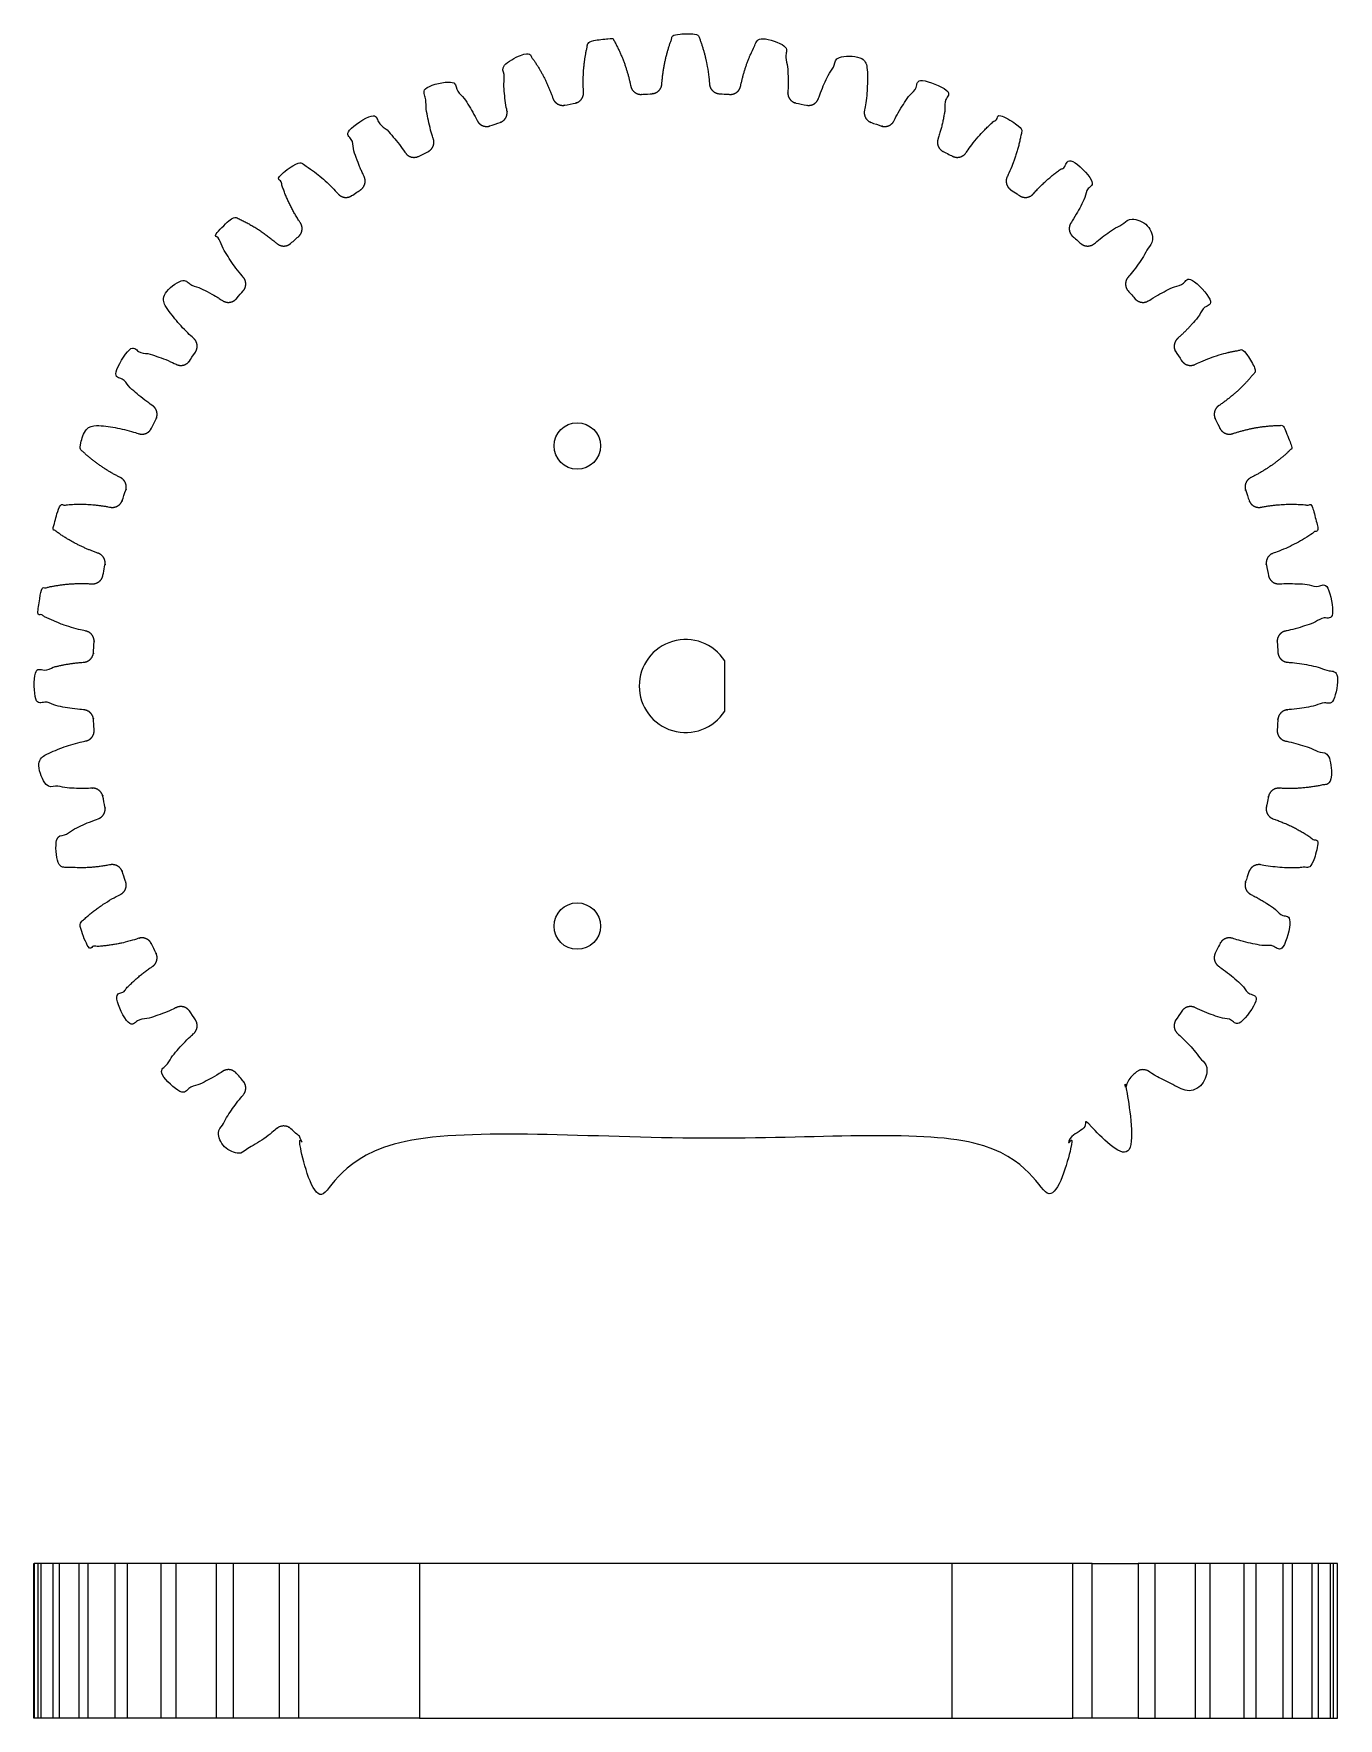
# Model space of a CAD drawing. Header units: millimetres. Extents: x 173 to 339, y -32 to 215.
# Drawn here: x 208.1 to 292.3, y 105.8 to 214.6 of the extents above; entities that cross this region are included whole.
import ezdxf

# ---------------------------------------------------------------- set-up
doc = ezdxf.new("R2010")
doc.units = ezdxf.units.MM

# ---------------------------------------------------------------- blocks, each defined once
blk = doc.blocks.new('A$C23F770DA')
at = {"color": 0, "linetype": 'Continuous', "lineweight": 0, "extrusion": (1.224646799147353e-16, 1, 2.220446049250313e-16)}
for p, q in [((-109.4128516223722, 0.9382408255109019), (-109.4128516223722, 10.9382408255109)), ((-109.2078970061816, 0.9382408255109018), (-109.2078970061816, 10.9382408255109)), ((-108.4396592618297, 0.9382408255109018), (-108.4396592618297, 10.9382408255109)), ((-108.0332327100178, 0.9382408255109017), (-108.0332327100178, 10.9382408255109)), ((-106.7674096181643, 0.9382408255109016), (-106.7674096181643, 10.9382408255109)), ((-106.1664652017153, 0.9382408255109015), (-106.1664652017153, 10.9382408255109)), ((-104.4247153464135, 0.9382408255109013), (-104.4247153464135, 10.9382408255109)), ((-103.6395353909065, 0.9382408255109012), (-103.6395353909065, 10.9382408255109)), ((-101.4516605950849, 0.9382408255109009), (-101.4516605950849, 10.9382408255109)), ((-100.4956797472507, 0.9382408255109008), (-100.4956797472507, 10.9382408255109)), ((-97.89911515526029, 0.9382408255109005), (-97.89911515526029, 10.9382408255109)), ((-96.788690512454, 0.9382408255109004), (-96.788690512454, 10.9382408255109)), ((-50.38507639781577, 0.9382408255108947), (-50.38507639781577, 10.93824082551089)), ((-25.49700729534229, 0.9382408255108916), (-25.49700729534229, 10.93824082551089)), ((-109.4128516223722, 0.9382408255109019), (-109.6703592584201, 0.9382408255109019)), ((-109.2078970061816, 0.9382408255109018), (-109.4128516223722, 0.9382408255109019)), ((-108.4396592618297, 0.9382408255109018), (-109.2078970061816, 0.9382408255109018)), ((-108.0332327100178, 0.9382408255109017), (-108.4396592618297, 0.9382408255109018)), ((-106.7674096181643, 0.9382408255109016), (-108.0332327100178, 0.9382408255109017)), ((-106.1664652017153, 0.9382408255109015), (-106.7674096181643, 0.9382408255109016)), ((-104.4247153464135, 0.9382408255109013), (-106.1664652017153, 0.9382408255109015)), ((-103.6395353909065, 0.9382408255109012), (-104.4247153464135, 0.9382408255109013)), ((-101.4516605950849, 0.9382408255109009), (-103.6395353909065, 0.9382408255109012)), ((-100.4956797472507, 0.9382408255109008), (-101.4516605950849, 0.9382408255109009))]:
    blk.add_line(p, q, dxfattribs=at)
for points, elevation in [([(84.78507639781466, 0), (90.20471203018658, 0), (92.58199530009486, 0)], 10.93824082551089), ([(41.3404905731682, 0), (41.17878046341403, 0), (38.37958426340911, 0)], 10.93824082551089), ([(93.8278640643666, 0), (93.9894408225737, 0), (96.78869051245402, 0), (97.89911515526029, 0), (100.4956797472507, 0)], 0.9382408255108885), ([(84.78507639781466, 0), (50.38507639781577, 0), (45.13462566707118, 0), (42.58638874029791, 0)], 0.9382408255108885)]:
    blk.add_lwpolyline(points, dxfattribs=dict(at, elevation=elevation))
at = {"color": 0, "linetype": 'Continuous', "lineweight": 0}
for points in [[(-38.37958426340913, 0.9382408255108932, 2.083313134251005e-16), (-37.26912546771636, 0.938240825510893, 2.083313134251005e-16), (-37.26912546771636, 10.93824082551089, 2.428777362675414e-15), (-38.37958426340913, 10.93824082551089, 2.428777362675414e-15), (-38.37958426340911, 0.9382408255108932, 2.083313134251005e-16), (-41.17878046341401, 0.9382408255108935, 2.083313134251005e-16), (-41.3404905731682, 0.9382408255108936, 2.083313134251005e-16), (-42.58638874029792, 0.9382408255108937, 2.083313134251005e-16), (-42.58638874029792, 10.93824082551089, 2.428777362675414e-15), (-45.13462566707118, 10.93824082551089, 2.428777362675414e-15), (-50.38507639781577, 10.93824082551089, 2.428777362675414e-15), (-84.78507639781466, 10.9382408255109, 2.428777362675414e-15), (-84.78507639781466, 0.9382408255108989, 2.083313134251005e-16), (-90.20471203018658, 0.9382408255108996, 2.083313134251005e-16), (-92.58199530009486, 0.9382408255108998, 2.083313134251005e-16), (-93.8278640643666, 0.9382408255108999, 2.083313134251005e-16), (-93.82786406436657, 10.9382408255109, 2.428777362675414e-15), (-93.9894408225737, 10.9382408255109, 2.428777362675414e-15), (-96.78869051245402, 10.9382408255109, 2.428777362675414e-15), (-97.89911515526029, 10.9382408255109, 2.428777362675414e-15), (-100.4956797472507, 10.9382408255109, 2.428777362675414e-15), (-101.4516605950849, 10.9382408255109, 2.428777362675414e-15), (-103.6395353909065, 10.9382408255109, 2.428777362675414e-15), (-104.4247153464135, 10.9382408255109, 2.428777362675414e-15), (-106.1664652017153, 10.9382408255109, 2.428777362675414e-15), (-106.7674096181643, 10.9382408255109, 2.428777362675414e-15), (-108.0332327100178, 10.9382408255109, 2.428777362675414e-15), (-108.4396592618297, 10.9382408255109, 2.428777362675414e-15), (-109.2078970061816, 10.9382408255109, 2.428777362675414e-15), (-109.4128516223722, 10.9382408255109, 2.428777362675414e-15), (-109.6703592584201, 10.9382408255109, 2.428777362675414e-15), (-109.6703592584202, 0.9382408255109019, 2.083313134251005e-16), (-109.6776712020123, 0.9382408255109019, 2.083313134251005e-16), (-109.6776712020123, 10.9382408255109, 2.428777362675414e-15), (-109.6703592584202, 10.9382408255109, 2.428777362675414e-15)], [(-92.58199530009486, 0.9382408255108998, 2.083313134251005e-16), (-92.58199530009486, 10.9382408255109, 2.428777362675414e-15), (-93.8278640643666, 10.9382408255109, 2.428777362675414e-15)], [(-41.3404905731682, 0.9382408255108936, 2.083313134251005e-16), (-41.3404905731682, 10.93824082551089, 2.428777362675414e-15), (-42.58638874029792, 10.93824082551089, 2.428777362675414e-15)], [(-37.26912546771638, 0.938240825510893, 2.083313134251005e-16), (-34.67246981094242, 0.9382408255108927, 2.083313134251005e-16), (-34.67246981094242, 10.93824082551089, 2.428777362675414e-15), (-37.26912546771638, 10.93824082551089, 2.428777362675414e-15)], [(-34.67246981094244, 0.9382408255108927, 2.083313134251005e-16), (-33.71645064455809, 0.9382408255108926, 2.083313134251005e-16), (-33.71645064455807, 10.93824082551089, 2.428777362675414e-15), (-34.67246981094244, 10.93824082551089, 2.428777362675414e-15)], [(-33.71645064455808, 0.9382408255108926, 2.083313134251005e-16), (-31.52847513898597, 0.9382408255108924, 2.083313134251005e-16), (-31.52847513898597, 10.93824082551089, 2.428777362675414e-15), (-33.71645064455808, 10.93824082551089, 2.428777362675414e-15)], [(-31.52847513898599, 0.9382408255108924, 2.083313134251005e-16), (-30.74325335490554, 0.9382408255108923, 2.083313134251005e-16), (-30.74325335490553, 10.93824082551089, 2.428777362675414e-15), (-31.52847513898599, 10.93824082551089, 2.428777362675414e-15)], [(-30.74325335490554, 0.9382408255108923, 2.083313134251005e-16), (-29.00139486805607, 0.938240825510892, 2.083313134251005e-16), (-29.00139486805607, 10.93824082551089, 2.428777362675414e-15), (-30.74325335490554, 10.93824082551089, 2.428777362675414e-15)], [(-29.00139486805609, 0.938240825510892, 2.083313134251005e-16), (-28.40040582871027, 0.9382408255108919, 2.083313134251005e-16), (-28.40040582871023, 10.93824082551089, 2.428777362675414e-15), (-29.00139486805609, 10.93824082551089, 2.428777362675414e-15)], [(-28.40040582871024, 0.9382408255108919, 2.083313134251005e-16), (-27.13446804222873, 0.9382408255108918, 2.083313134251005e-16), (-27.13446804222873, 10.93824082551089, 2.428777362675414e-15), (-28.40040582871024, 10.93824082551089, 2.428777362675414e-15)], [(-27.13446804222875, 0.9382408255108918, 2.083313134251005e-16), (-26.72799483670579, 0.9382408255108917, 2.083313134251005e-16), (-26.72799483670578, 10.93824082551089, 2.428777362675414e-15), (-27.13446804222875, 10.93824082551089, 2.428777362675414e-15)], [(-26.72799483670578, 0.9382408255108917, 2.083313134251005e-16), (-25.95963829710283, 0.9382408255108917, 2.083313134251005e-16), (-25.95963829710283, 10.93824082551089, 2.428777362675414e-15), (-26.72799483670578, 10.93824082551089, 2.428777362675414e-15)], [(-25.95963829710284, 0.9382408255108917, 2.083313134251005e-16), (-25.75463579464522, 0.9382408255108916, 2.083313134251005e-16), (-25.75463579464522, 10.93824082551089, 2.428777362675414e-15), (-25.95963829710284, 10.93824082551089, 2.428777362675414e-15)], [(-25.75463579464522, 0.9382408255108916, 2.083313134251005e-16), (-25.49700729534229, 0.9382408255108916, 2.083313134251005e-16), (-25.48967120201225, 0.9382408255108916, 2.083313134251005e-16), (-25.48967120201225, 10.93824082551089, 2.428777362675414e-15), (-25.49700729534231, 10.93824082551089, 2.428777362675414e-15), (-25.75463579464522, 10.93824082551089, 2.428777362675414e-15)]]:
    blk.add_polyline3d(points, dxfattribs=at)
blk = doc.blocks.new('A$C28011C42')
at = {"color": 0, "linetype": 'Continuous', "lineweight": 0}
blk.add_lwpolyline([(-65.06053261765166, -47.69921205439655), (-65.06053261765166, -44.45343221956153, 3.403273706426442)], format="xyb", close=True, dxfattribs=at)
for centre, radius in [((-74.58367120202459, -30.57644796734543), 1.5), ((-74.58367120202901, -61.57644796734544), 1.500000000000043)]:
    blk.add_circle(centre, radius, dxfattribs=at)
blk.add_rational_spline([(-81.0429559765854, -9.570605318332628), (-81.78181601489555, -8.072803892148848), (-82.96351124456763, -6.892583720884136), (-83.69455271478552, -7.179521653069479), (-84.41438251129692, -7.493528137332881), (-84.41547690171879, -9.163654501054982), (-83.87887294269814, -10.74522949442495), (-83.68561980496617, -11.3148196409144), (-84.22735580866686, -11.57616579549795), (-84.52564436929168, -11.72006719248711), (-84.82140017837142, -11.86910470068764), (-85.35853633076655, -12.13977878973387), (-85.69276214013871, -11.63970597799498), (-86.62080344525717, -10.2511590380312), (-87.94643875336166, -9.235277992634865), (-88.63377314676876, -9.615181190495882), (-89.3064586288606, -10.02045794814207), (-89.08954842183773, -11.67643899591382), (-88.35109822247885, -13.1744425244667), (-88.08515196370412, -13.71393515085724), (-88.58814082002372, -14.0437561885494), (-88.86507127211918, -14.22534567709355), (-89.13882078254781, -14.41169594725057), (-89.63604491864892, -14.7502334282256), (-90.03271673695144, -14.29802668777273), (-91.13406026484603, -13.04249265714926), (-92.58095366372609, -12.20833274396337), (-93.2128204982864, -12.6747009584556), (-93.82685183085657, -13.16431359179752), (-93.39564842016974, -14.77781502876653), (-92.46798706812065, -16.1666158368033), (-92.1338980930761, -16.66678007719229), (-92.5895335281265, -17.05943267292622), (-92.84041373049541, -17.2756335089867), (-93.08751815933876, -17.49613992317892), (-93.53629623190984, -17.89661208234934), (-93.98856194061091, -17.50008284329581), (-95.24436339816944, -16.39904425737657), (-96.78775814061557, -15.76087818378846), (-97.35334599960258, -16.30573172545995), (-97.89821693630863, -16.87130282659449), (-97.26009833186728, -18.41471719582755), (-96.15909837005806, -19.67055251647496), (-95.76258304077427, -20.12283042066728), (-96.16306900256454, -20.57159617625309), (-96.38358301750029, -20.81869382228724), (-96.59979157044778, -21.06956737428316), (-96.99245817836905, -21.52519073157985), (-97.49261214291346, -21.19108637596436), (-98.88138441902292, -20.26338231021976), (-100.494872593082, -19.83212927468169), (-100.9845041114181, -20.44614554837273), (-101.4508917594665, -21.07799803895372), (-100.6167763475124, -22.52491709267819), (-99.36127619054419, -23.62629923541654), (-98.90911899267779, -24.02295220341205), (-99.2476030561316, -24.52015261309593), (-99.43397782809464, -24.7939191593276), (-99.61559111726424, -25.07086733256025), (-99.94542762600638, -25.57384604601792), (-100.4849120733923, -25.30788319199613), (-101.9828928893682, -24.56938692019944), (-103.6388672650386, -24.3524257817153), (-104.0441647116936, -25.02509879874562), (-104.4240890491191, -25.71242150747676), (-103.4082487756112, -27.03808805952094), (-102.0197303792603, -27.96617207052667), (-101.5196025228222, -28.30045692281112), (-101.7903981372791, -28.83761981285762), (-101.9394043842382, -29.13329264863883), (-102.0832773319534, -29.43149704560081), (-102.3446040464937, -29.97332965685712), (-102.9142626506149, -29.78003375647643), (-104.495821139377, -29.24338115458799), (-106.165947535968, -29.24442417839033), (-106.4799761592599, -29.96424431693819), (-106.7669365753143, -30.695276961711), (-105.5867527489766, -31.87700848982576), (-104.0889740479746, -32.61591459435762), (-103.5495623937071, -32.88202504730195), (-103.747827956682, -33.44988988374114), (-103.8569858779437, -33.76253593421101), (-103.9607221178568, -34.07702249541397), (-104.149104237792, -34.6483007195845), (-104.7390970126612, -34.53101833333293), (-106.377172269976, -34.20539167615918), (-108.0328743617957, -34.42442101582152), (-108.2502610449148, -35.17907195374463), (-108.4393475673189, -35.9413063633267), (-107.1150134606286, -36.95888311342776), (-105.5336018638124, -37.49596842317332), (-104.9640705642155, -37.68939491350326), (-105.0865187031582, -38.27828043858541), (-105.1539384940474, -38.60252006618049), (-105.2157420467927, -38.92787692437558), (-105.3279749584297, -39.51881335081477), (-105.928191737657, -39.47954625923386), (-107.5947558417117, -39.37051710915971), (-109.2077041069217, -39.80378511195416), (-109.3247293034488, -40.58035456247541), (-109.4127066093794, -41.36074869478697), (-107.9668819460769, -42.19675964655485), (-106.328895844318, -42.52283448295658), (-105.7389897398438, -42.64026743032245), (-105.7835253326962, -43.24009764812767), (-105.808047347051, -43.57037381782517), (-105.8268549828471, -43.90102461593979), (-105.8610124217843, -44.50153521372835), (-106.4612010851783, -44.54094684937542), (-108.1277386620935, -44.65038072538737), (-109.6703351086823, -45.29047405566136), (-109.6849964850593, -46.07567470017726), (-109.6703592584202, -46.86087579524896), (-108.127782499353, -47.50101656951269), (-106.4612482889883, -47.61050170171451), (-105.8610608365067, -47.64993179531435), (-105.8269218666898, -48.25044344477469), (-105.8081244016195, -48.5810948212448), (-105.7836125464697, -48.91137174507053), (-105.7390954020646, -49.51120333188887), (-106.3290051175112, -49.62861813637601), (-107.9670012472944, -49.95464259451461), (-109.4128516223722, -50.79060907791994), (-109.3248983183844, -51.57100591570367), (-109.2078970061816, -52.34757896509961), (-107.5949620673804, -52.78089657573105), (-105.9283946107996, -52.6719186827661), (-105.3281951852997, -52.63267126378822), (-105.2159657801494, -53.22358942300026), (-105.1541704648077, -53.548958469556), (-105.086758522664, -53.87321038938252), (-104.9643284955997, -54.46209968047561), (-105.5338657443138, -54.65550865394447), (-107.115293859046, -55.19254532533998), (-108.4396592618297, -56.21008134357156), (-108.2505961828936, -56.97232156836195), (-108.0332327100178, -57.72697919190037), (-106.3775373554754, -57.94605945444332), (-104.7394520839204, -57.62048317827437), (-104.1495102665878, -57.50322978549588), (-103.9611107039131, -58.07444367778124), (-103.8573845957895, -58.38893375943414), (-103.7482367411697, -58.7015835040309), (-103.5499185600512, -59.26948857348619), (-104.0893880207159, -59.53560691160902), (-105.5871894468996, -60.27446694991914), (-106.7674096181643, -61.45616217959105), (-106.4804716859788, -62.18720364980909), (-106.1664652017153, -62.90703344632072), (-104.4963388379933, -62.90812783674238), (-102.9147638446235, -62.37152387772156), (-102.3451737001194, -62.17827074472344), (-102.0838275474366, -62.72000674556499), (-101.9399392022531, -63.01826824966513), (-101.7909156755413, -63.31399746566193), (-101.5201700348686, -63.85115751436935), (-102.020287361053, -64.185413075162), (-103.4088343010171, -65.11345438028059), (-104.4247153464135, -66.43908968838535), (-104.0448121485527, -67.12642408179235), (-103.6395353909065, -67.79910956388402), (-101.9835543431348, -67.58219935686115), (-100.4855508145819, -66.84374915750226), (-99.94605818795334, -66.5778028978545), (-99.61623714986324, -67.08079175463011), (-99.43464491599627, -67.35772639344086), (-99.24829175698659, -67.63147999378458), (-98.90976661919338, -68.1287017381973), (-99.36196665127527, -68.52536767197513), (-100.6175006818988, -69.6267111998699), (-101.4516605950849, -71.07360459875007), (-100.9852923805927, -71.70547143331024), (-100.4956797472507, -72.31950276588026), (-98.88217831028157, -71.88829935519357), (-97.49337750224475, -70.96063800314447), (-96.99321326180718, -70.62654902774305), (-96.60056066589257, -71.08218446295281), (-96.38435982994756, -71.33306466541926), (-96.16385341586908, -71.58016909436215), (-95.7633812566995, -72.02894716693326), (-96.15991049575275, -72.48121287563383), (-97.26094908167214, -73.7370143331924), (-97.8991151552603, -75.28040907563864), (-97.3542616135887, -75.84599693462569), (-96.788690512454, -76.39086787133175), (-95.24527614322098, -75.7527492668906), (-93.98944082257371, -74.65174930508141), (-93.53716291839334, -74.25523397850179), (-93.08839716430886, -74.65571993928357), (-92.84131866204301, -74.87621686980208), (-92.59046483596578, -75.09240900793952), (-92.13477720484447, -75.48507108568391), (-92.46890696308391, -75.9852630779372), (-93.39661102882849, -77.37403535404682), (-93.82786406436661, -78.98752352810602), (-93.21384779067574, -79.47715504644192), (-92.5819953000949, -79.94354269449013), (-91.2486226960835, -79.17488418797562), (-90.2047120301866, -78.04396910610963), (-87.91012866620561, -75.84702911570872), (-84.78507639781468, -75.27632213703595), (-67.58507639781523, -75.27632213703598), (-50.38507639781578, -75.27632213703598), (-47.33773371920657, -75.70586854779405), (-45.13462566707119, -77.854617586301), (-44.033282139177, -79.1101516169234), (-42.58638874029791, -79.94431153010882), (-41.95452190573803, -79.47794331561683), (-41.34049057316823, -78.98833068227512), (-41.77169398385472, -77.37482924530568), (-42.69935533590374, -75.98602843726852), (-43.0334443109247, -75.48586419688279), (-42.57780887588481, -75.09321160116082), (-42.3269286735224, -74.87701076509245), (-42.07982424468562, -74.65650435089249), (-41.63104617211449, -74.25603219172312), (-41.17878046341404, -74.65256143077627), (-39.92297900585542, -75.75360001669571), (-38.37958426340912, -76.39176609028391), (-37.81399640442233, -75.84691254861245), (-37.26912546771636, -75.28134144747806), (-37.90724407215761, -73.7379270782448), (-39.00824403396684, -72.48209175759732), (-39.40475936326266, -72.02981385340499), (-39.00427340146789, -71.5810480978125), (-38.78375938652835, -71.33395045178148), (-38.56755083357687, -71.0830768997887), (-38.17488422565552, -70.62745354249216), (-37.67473026111119, -70.96155789810757), (-36.28595798500162, -71.88926196385215), (-34.67246981094243, -72.32051499939023), (-34.18283829260643, -71.70649872569928), (-33.71645064455811, -71.07464623511831), (-34.55056605651222, -69.6277271813937), (-35.80606621348063, -68.52634503865531), (-36.25822341135136, -68.12969207066034), (-35.91973934789615, -67.6324916609739), (-35.73336457593153, -67.35872511474344), (-35.55175128676017, -67.08177694151205), (-35.22191477801788, -66.5787982280547), (-34.68243033063212, -66.84476108207637), (-33.18444951465629, -67.5832573538729), (-31.52847513898598, -67.80021849235698), (-31.12317769233105, -67.12754547532676), (-30.74325335490555, -66.44022276659574), (-31.75909362841344, -65.11455621455147), (-33.14761202476431, -64.18647220354563), (-33.64773966038501, -63.85218749885525), (-33.37694440088904, -63.31502472730832), (-33.22793801766726, -63.01935162686476), (-33.08406494291905, -62.72114696068858), (-32.822738106599, -62.17931470236074), (-32.25307975340963, -62.37261051759543), (-30.67152126464738, -62.90926311948397), (-29.00139486805609, -62.90822009568151), (-28.68736624476444, -62.18839995713403), (-28.40040582871028, -61.4573673123616), (-29.58058965504793, -60.27563578424666), (-31.07836835604996, -59.53672967971471), (-31.61778001496162, -59.27061922867009), (-31.41951445132405, -58.70275438894105), (-31.31034624113641, -58.39007887128653), (-31.20660073580869, -58.07556250036063), (-31.01818360388555, -57.50435440072563), (-30.42824539136355, -57.62162594073882), (-28.79017013404861, -57.94725259791272), (-27.13446804222874, -57.72822325825032), (-26.91708135910974, -56.97357232032741), (-26.7279948367058, -56.21133791074553), (-28.05232894339606, -55.19376116064456), (-29.63374054021221, -54.65667585089898), (-30.20327183984628, -54.46324936059036), (-30.0808237009017, -53.87436383547958), (-30.01340378901722, -53.5501236259859), (-29.95160013545157, -53.22476618196935), (-29.83936638854783, -52.63383099241076), (-29.23915066636757, -52.67309801483797), (-27.57258656231286, -52.7821271649121), (-25.95963829710283, -52.34885916211766), (-25.84261310057583, -51.57228971159637), (-25.75463579464523, -50.79189557928478), (-27.20046045794762, -49.95588462751694), (-28.83844655970639, -49.62980979111526), (-29.42835266425632, -49.512376843807), (-29.38381707140788, -48.91254662593829), (-29.3592950570132, -48.5822704562441), (-29.34048742117733, -48.25161965813211), (-29.30632998223976, -47.65110906034391), (-28.70614131884607, -47.61169742469684), (-27.03960374193095, -47.50226354868495), (-25.49700729534229, -46.86217021841102), (-25.48234591896525, -46.07696957389503), (-25.49698314560437, -45.29176847882325), (-27.03955990467167, -44.65162770455954), (-28.70609411503649, -44.54214257235779), (-29.30628156756849, -44.50271247880784), (-29.34042053739444, -43.90220082930099), (-29.35921800243481, -43.57154945282924), (-29.38372985755468, -43.24127252900136), (-29.42824700195927, -42.64144094218335), (-28.83833728651311, -42.5240261376963), (-27.20034115673007, -42.19800167955766), (-25.75449078165243, -41.36203519615256), (-25.84244408564021, -40.5816383583687), (-25.95944539784299, -39.80506530897264), (-27.57238033664433, -39.37174769834115), (-29.23894779322518, -39.4807255913062), (-29.83914721878506, -39.51997301036143), (-29.9513766239563, -38.92905485108739), (-30.01317193925729, -38.60368580452407), (-30.0805838813607, -38.27943388468931), (-30.20301390842485, -37.69054459359625), (-29.63347665971085, -37.49713562012738), (-28.05204854497853, -36.96009894873186), (-26.72768314219481, -35.94256293050009), (-26.91674622113071, -35.18032270571004), (-27.1341096940064, -34.42566508217191), (-28.78980504854905, -34.20658481962894), (-30.4278903201042, -34.5321610957979), (-31.01783214094718, -34.64941449459511), (-31.20623170567291, -34.07820059812533), (-31.30996753561459, -33.763681035876), (-31.41912612704298, -33.45100216008076), (-31.61737422505886, -32.88313122375469), (-31.07795438330867, -32.61703736246334), (-29.58015295712496, -31.87817732415315), (-28.39993278586029, -30.69648209448111), (-28.68687071804573, -29.96544062426308), (-29.00087720230916, -29.24561082775151), (-30.67100356603112, -29.24451643732942), (-32.25257855940107, -29.78112039634982), (-32.8221687039288, -29.97437352940408), (-33.08351485663424, -29.43263752852868), (-33.22740332638448, -29.1343757662178), (-33.37642698653527, -28.8386462964331), (-33.64717194431512, -28.30148647575821), (-33.14705504297142, -27.96723119890973), (-31.75850810300753, -27.03918989379116), (-30.74262705761111, -25.71355458568658), (-31.12253025547216, -25.02622019227932), (-31.52780701311848, -24.35353471018736), (-33.18378806089015, -24.57044491721048), (-34.68179158944288, -25.30889511656957), (-35.22128421608219, -25.57484137625658), (-35.55110525419017, -25.07185251946046), (-35.73269762621234, -24.79491766995805), (-35.91905093060025, -24.52116386379408), (-36.25757544724237, -24.0239422397446), (-35.80537575274936, -23.62727660209671), (-34.54984172212583, -22.52593307420202), (-33.71568180893983, -21.07903967532192), (-34.18205002343201, -20.44717284076192), (-34.67166265677379, -19.83314150819194), (-36.28516409374284, -20.26434491887846), (-37.67396490177968, -21.19200627092734), (-38.17412914222924, -21.52609524641696), (-38.56678173818855, -21.0704598111679), (-38.78298257410503, -20.81957960867704), (-39.00348898815534, -20.57247517970921), (-39.40396114732527, -20.12369710713813), (-39.00743190827189, -19.67143139843736), (-37.90639332235271, -18.41562994087892), (-37.26822724876465, -16.87223519843287), (-37.81308079043589, -16.30664733944615), (-38.37865189157016, -15.76177640274037), (-39.92206626080352, -16.39989500718161), (-41.17790158145114, -17.50089496899087), (-41.63017948563169, -17.89741029561604), (-42.07894523974146, -17.49692433481732), (-42.32602393074922, -17.27642723586248), (-42.57687795130759, -17.06023493589017), (-43.03256494872446, -16.66757281345548), (-42.69843544094093, -16.16738119613464), (-41.77073137519634, -14.77860892002514), (-41.3394783396583, -13.16512074596602), (-41.95349461334932, -12.67548922762987), (-42.58534710393039, -12.20910157958158), (-44.03226615765455, -13.04321699153582), (-45.1336483003927, -14.29871714850404), (-45.53030126849247, -14.75087434555069), (-46.02750167768129, -14.41239028234255), (-46.30125481026059, -14.22602464206834), (-46.57818926009973, -14.0444200166755), (-47.08120789940762, -13.71459165331918), (-46.81523225697234, -13.17508126565587), (-46.07673598517567, -11.67710044967983), (-45.85977484669165, -10.02112607400925), (-46.53244786372161, -9.615828627354603), (-47.21977057245225, -9.235904289929216), (-48.54543712449681, -10.25174456343682), (-49.47352113550308, -11.64026295978751), (-49.80776232495078, -12.14032549206184), (-50.3448901523776, -11.86963488285689), (-50.64064137709146, -11.72058827759793), (-50.93892551133033, -11.57667770564332), (-51.48065347570977, -11.31531489019286), (-51.28738282145283, -10.74573068843334), (-50.75073021956438, -9.164172199671235), (-50.75177324336664, -7.494045803080102), (-51.47159338191447, -7.180017179788322), (-52.20262602668718, -6.893056763733938), (-53.38435755480183, -8.073240590071808), (-54.12326365933355, -9.571019291073862), (-54.38937410959272, -10.11043095190557), (-54.95723895068185, -9.912165387993932), (-55.26991446804158, -9.802997176985926), (-55.58443083868694, -9.699251670832972), (-56.15563893832243, -9.510834538910158), (-56.03836739830927, -8.920896326387714), (-55.71274074113531, -7.282821069072728), (-55.93177008079767, -5.627118977252786), (-56.68642101872067, -5.409732294133782), (-57.44865542830257, -5.220645771729743), (-58.46623217840379, -6.544979878420244), (-59.00331748814942, -8.12639147523674), (-59.19674397546653, -8.695922780105438), (-59.78562950460045, -8.573474640887559), (-60.10987935027495, -8.506052722892356), (-60.43524649547845, -8.444247397327295), (-61.02616120141576, -8.331999818298142), (-60.98689532421005, -7.731801601391273), (-60.87786617413594, -6.065237497336866), (-61.31113417693025, -4.452289232127102), (-62.08770362745187, -4.335264035600012), (-62.86809775976377, -4.247286729669355), (-63.7041087115314, -5.693111392971882), (-64.03018354793295, -7.331097494730662), (-64.14761649148413, -7.921003604221819), (-64.74744671349617, -7.876468011634885), (-65.07772288297477, -7.851945994639856), (-65.40837368091616, -7.833138356200521), (-66.00888427870457, -7.798980917263223), (-66.04829591435184, -7.198792253869319), (-66.1577297903638, -5.532254676954524), (-66.79782312063759, -3.989658230366154), (-67.58302376515367, -3.974996853989069), (-68.36822486022552, -3.989634080628164), (-69.00836563448922, -5.532210839695415), (-69.1178507666909, -7.198745050060143), (-69.15728085682294, -7.798932506040255), (-69.75779250951604, -7.833071476492015), (-70.0884438860856, -7.851868939494508), (-70.41872081004642, -7.876380792578765), (-71.01855239686472, -7.920897936983794), (-71.13596720135186, -7.330988221537265), (-71.4619916594904, -5.692992091753832), (-72.29795814289561, -4.247141716675904), (-73.07835498067944, -4.335095020663601), (-73.85492803007537, -4.452096332866361), (-74.28824564070712, -6.065031271667822), (-74.17926774774224, -7.731598728248835), (-74.14001368496798, -8.331899778116329), (-74.73105075095091, -8.444048868841879), (-75.05630734217954, -8.505823832361443), (-75.38044757744858, -8.573211547378627), (-75.96941599650121, -8.695761280273912), (-76.16285771892096, -8.126127594734369), (-76.69989439031642, -6.544699480002026), (-77.71743040854818, -5.220334077218404), (-78.47967063333859, -5.409397156154391), (-79.23432825687702, -5.626760629030137), (-79.4534085194199, -7.282455983572647), (-79.12783224325099, -8.920541255127645), (-79.01057885263778, -9.510483071197324), (-79.58179274341768, -9.698882633134279), (-79.8962735229706, -9.80260567321001), (-80.20891407571627, -9.91175013953621), (-80.77682991467815, -10.11009043648994), (-81.04295597658545, -9.570605318332639)], [1, 0.9866023251994515, 1, 0.9998260081369151, 1, 0.9866023251994556, 1, 0.7490278285743274, 1, 0.9999626253851334, 1, 0.7490278292697096, 1, 0.9866023251994586, 1, 0.9998260081369174, 1, 0.9866023251994571, 1, 0.7490278302715425, 1, 0.9999626316749519, 1, 0.7490006758397989, 1, 0.9866023251994532, 1, 0.9998260081369164, 1, 0.986602325199462, 1, 0.7490278283975602, 1, 0.9999626253851325, 1, 0.749027829269493, 1, 0.9866023251994613, 1, 0.9998260081369161, 1, 0.9866023251994648, 1, 0.7490278291393959, 1, 0.9999626253851348, 1, 0.7490278292696987, 1, 0.9866023251994531, 1, 0.999826008136917, 1, 0.9866023251994529, 1, 0.7490278293100788, 1, 0.9999626253851341, 1, 0.7490278292697005, 1, 0.9866023251994599, 1, 0.9998260081369167, 1, 0.9866023251994571, 1, 0.7489848793314172, 1, 0.9999626452803746, 1, 0.7489848815570844, 1, 0.9866023251994605, 1, 0.999826008136917, 1, 0.9866023251994571, 1, 0.7490278305261411, 1, 0.999962632428988, 1, 0.7489974203919552, 1, 0.9866023251994599, 1, 0.9998260081369168, 1, 0.9866023251994573, 1, 0.7490278294100894, 1, 0.9999626277406557, 1, 0.7490176607981125, 1, 0.9866023251994569, 1, 0.9998260081369166, 1, 0.9866023251994607, 1, 0.7490278290279029, 1, 0.999962625385135, 1, 0.7490278292695204, 1, 0.9866023251994599, 1, 0.9998260081369166, 1, 0.9866023251994595, 1, 0.7490278284940708, 1, 0.9999626253851348, 1, 0.7490278292696307, 1, 0.9866023251994532, 1, 0.9998260081369161, 1, 0.9866023251994639, 1, 0.749027828553495, 1, 0.9999626253851346, 1, 0.7490278292695943, 1, 0.9866023251994624, 1, 0.9998260081369178, 1, 0.9866023251994545, 1, 0.7490278305125311, 1, 0.9999626323907205, 1, 0.7489975856163447, 1, 0.9866023251994592, 1, 0.9998260081369169, 1, 0.986602325199458, 1, 0.7490278304333171, 1, 0.9999626321645638, 1, 0.7489985620249723, 1, 0.9866023251994551, 1, 0.9998260081369155, 1, 0.9866023251994576, 1, 0.749027829943803, 1, 0.9999626305451155, 1, 0.7490055536600991, 1, 0.9866023251994632, 1, 0.9998260081369154, 1, 0.9866023251994565, 1, 0.7490278282670655, 1, 0.9999626253851326, 1, 0.7490278292697811, 1, 0.986602325199461, 1, 0.9998260081369152, 1, 0.9866023251994542, 1, 0.7490278301188056, 1, 0.9999626311757823, 1, 0.749002830913572, 1, 0.986602325199459, 1, 0.9998260081369165, 1, 0.9885881348841096, 1, 0.9578096326751893, 1, 1, 1, 0.9503503911448243, 1, 0.986602325199477, 1, 0.999826008136916, 1, 0.9866023251994565, 1, 0.7490278284061486, 1, 0.9999626253851333, 1, 0.7490278292698777, 1, 0.9866023251994596, 1, 0.9998260081369177, 1, 0.9866023251994597, 1, 0.7490278291350079, 1, 0.9999626253851365, 1, 0.7490278292697928, 1, 0.9866023251994559, 1, 0.9998260081369165, 1, 0.9866023251994508, 1, 0.7490278293084413, 1, 0.9999626253851357, 1, 0.7490278292698591, 1, 0.9866023251994618, 1, 0.9998260081369167, 1, 0.9866023251994589, 1, 0.7489850245129029, 1, 0.999962645213212, 1, 0.7489850264009754, 1, 0.9866023251994551, 1, 0.9998260081369168, 1, 0.9866023251994532, 1, 0.7490278287089088, 1, 0.9999626253851339, 1, 0.749027829269691, 1, 0.9866023251994573, 1, 0.999826008136916, 1, 0.9866023251994617, 1, 0.7490278293945472, 1, 0.9999626276065221, 1, 0.7490182398476521, 1, 0.9866023251994573, 1, 0.9998260081369162, 1, 0.986602325199458, 1, 0.7490278289934338, 1, 0.9999626253851343, 1, 0.7490278292697525, 1, 0.986602325199458, 1, 0.9998260081369156, 1, 0.9866023251994591, 1, 0.7490278284683989, 1, 0.9999626253851341, 1, 0.7490278292698552, 1, 0.9866023251994627, 1, 0.9998260081369172, 1, 0.9866023251994571, 1, 0.749027828518101, 1, 0.9999626253851326, 1, 0.749027829269626, 1, 0.9866023251994537, 1, 0.999826008136917, 1, 0.9866023251994546, 1, 0.7490278279890941, 1, 0.9999626253851328, 1, 0.7490278292697679, 1, 0.9866023251994533, 1, 0.9998260081369164, 1, 0.9866023251994565, 1, 0.7490278304113411, 1, 0.9999626320998648, 1, 0.748998841344212, 1, 0.9866023251994629, 1, 0.9998260081369159, 1, 0.9866023251994592, 1, 0.7490278299290567, 1, 0.9999626304882571, 1, 0.749005799129825, 1, 0.9866023251994599, 1, 0.9998260081369176, 1, 0.9866023251994588, 1, 0.7490278282348618, 1, 0.9999626253851336, 1, 0.7490278292696361, 1, 0.9866023251994639, 1, 0.9998260081369165, 1, 0.9866023251994614, 1, 0.7490278301023208, 1, 0.9999626311186943, 1, 0.7490030773807071, 1, 0.9866023251994542, 1, 0.9998260081369146, 1, 0.9866023251994623, 1, 0.749027829609382, 1, 0.9999626290472986, 1, 0.7490120199705782, 1, 0.9866023251994566, 1, 0.9998260081369189, 1, 0.9866023251994613, 1, 0.7490278291711056, 1, 0.9999626253851344, 1, 0.7490278292697113, 1, 0.986602325199467, 1, 0.9998260081369185, 1, 0.9866023251994572, 1, 0.7490278279575169, 1, 0.9999626253851319, 1, 0.7490278292695163, 1, 0.9866023251994551, 1, 0.9998260081369175, 1, 0.9866023251994547, 1, 0.7490278272110532, 1, 0.9999626253851311, 1, 0.749027829269671, 1, 0.9866023251994638, 1, 0.9998260081369168, 1, 0.9866023251994621, 1, 0.7490278267452877, 1, 0.9999626253851308, 1, 0.7490278292697263, 1, 0.9866023251994656, 1, 0.999826008136916, 1, 0.9866023251994546, 1, 0.749027826710029, 1, 0.9999626253851301, 1, 0.7490278292696569, 1, 0.9866023251994606, 1, 0.9998260081369161, 1, 0.9866023251994538, 1, 0.7489721599335446, 1, 0.9999626511720132, 1, 0.7489721582263261, 1, 0.9866023251994459, 1, 0.9998260081369172, 1, 0.9866023251994578, 1, 0.7490278314204534, 1, 0.9999626346011127, 1, 0.7489880422657869, 1], degree=2, knots=[0, 0, 0, 0.3277523263319848, 0.3277523263319848, 0.3650615111364908, 0.3650615111364908, 0.6928138374684245, 0.6928138374684245, 2.141219458794386, 2.141219458794386, 2.158511040024403, 2.158511040024403, 3.60691665925122, 3.60691665925122, 3.934668985583116, 3.934668985583116, 3.971978170387379, 3.971978170387379, 4.299730496719294, 4.299730496719294, 5.748136112921884, 5.748136112921884, 5.765426239071182, 5.765426239071182, 7.213913824249953, 7.213913824249953, 7.541666150581916, 7.541666150581916, 7.578975335386285, 7.578975335386285, 7.90672766171814, 7.90672766171814, 9.355133283577707, 9.355133283577707, 9.372424864807916, 9.372424864807916, 10.82083048403539, 10.82083048403539, 11.14858281036725, 11.14858281036725, 11.18589199517164, 11.18589199517164, 11.51364432150347, 11.51364432150347, 12.96204994112366, 12.96204994112366, 12.97934152235335, 12.97934152235335, 14.42774714158019, 14.42774714158019, 14.75549946791216, 14.75549946791216, 14.79280865271646, 14.79280865271646, 15.12056097904842, 15.12056097904842, 16.56896659815338, 16.56896659815338, 16.58625817938321, 16.58625817938321, 18.03466379861005, 18.03466379861005, 18.36241612494193, 18.36241612494193, 18.39972530974627, 18.39972530974627, 18.72747763607818, 18.72747763607818, 20.17601290320399, 20.17601290320399, 20.19329988146862, 20.19329988146862, 21.64183514187631, 21.64183514187631, 21.96958746820818, 21.96958746820818, 22.00689665301248, 22.00689665301248, 22.3346489793444, 22.3346489793444, 23.78305459477843, 23.78305459477843, 23.80034454648153, 23.80034454648153, 25.24884195837318, 25.24884195837318, 25.57659428470506, 25.57659428470506, 25.61390346950938, 25.61390346950938, 25.9416557958413, 25.9416557958413, 27.39006141464435, 27.39006141464435, 27.40735245096439, 27.40735245096439, 28.85578876541219, 28.85578876541219, 29.18354109174411, 29.18354109174411, 29.22085027654845, 29.22085027654845, 29.54860260288033, 29.54860260288033, 30.99700822283708, 30.99700822283708, 31.01429980406672, 31.01429980406672, 32.4627054232941, 32.4627054232941, 32.79045774962599, 32.79045774962599, 32.82776693443034, 32.82776693443034, 33.15551926076222, 33.15551926076222, 34.60392488233045, 34.60392488233045, 34.62121646356012, 34.62121646356012, 36.06962208278717, 36.06962208278717, 36.39737440911913, 36.39737440911913, 36.43468359392353, 36.43468359392353, 36.76243592025536, 36.76243592025536, 38.21084154164421, 38.21084154164421, 38.22813312287396, 38.22813312287396, 39.67653874210112, 39.67653874210112, 40.00429106843297, 40.00429106843297, 40.04160025323718, 40.04160025323718, 40.36935257956912, 40.36935257956912, 41.81775819504425, 41.81775819504425, 41.83504815560057, 41.83504815560057, 43.28354506875643, 43.28354506875643, 43.61129739508831, 43.61129739508831, 43.64860657989263, 43.64860657989263, 43.97635890622453, 43.97635890622453, 45.42476452193878, 45.42476452193878, 45.44205453481658, 45.44205453481658, 46.89054850064484, 46.89054850064484, 47.21830082697677, 47.21830082697677, 47.25561001178124, 47.25561001178124, 47.58336233811315, 47.58336233811315, 49.03176795530509, 49.03176795530509, 49.04905834283872, 49.04905834283872, 50.49753120399965, 50.49753120399965, 50.82528353033149, 50.82528353033149, 50.86259271513596, 50.86259271513596, 51.19034504146789, 51.19034504146789, 52.63875066372138, 52.63875066372138, 52.65604224495156, 52.65604224495156, 54.10444786417816, 54.10444786417816, 54.43220019051003, 54.43220019051003, 54.46950937531452, 54.46950937531452, 54.79726170164648, 54.79726170164648, 56.24566731831013, 56.24566731831013, 56.26295755994133, 56.26295755994133, 57.71143863990486, 57.71143863990486, 58.03919096623675, 58.03919096623675, 58.07650015104112, 58.07650015104112, 58.37893872691768, 58.37893872691768, 58.96196820980331, 58.96196820980331, 59.96196820980331, 59.96196820980331, 60.59484092419574, 60.59484092419574, 60.9225932505274, 60.9225932505274, 60.95990243533181, 60.95990243533181, 61.28765476166374, 61.28765476166374, 62.73606038349738, 62.73606038349738, 62.75335196472741, 62.75335196472741, 64.20175758395372, 64.20175758395372, 64.52950991028561, 64.52950991028561, 64.56681909508984, 64.56681909508984, 64.89457142142173, 64.89457142142173, 66.34297704105516, 66.34297704105516, 66.36026862228445, 66.36026862228445, 67.80867424151101, 67.80867424151101, 68.13642656784295, 68.13642656784295, 68.1737357526473, 68.1737357526473, 68.50148807897929, 68.50148807897929, 69.94989369808918, 69.94989369808918, 69.96718527931866, 69.96718527931866, 71.41559089854502, 71.41559089854502, 71.74334322487688, 71.74334322487688, 71.78065240968122, 71.78065240968122, 72.10840473601311, 72.10840473601311, 73.55693956491274, 73.55693956491274, 73.5742265587182, 73.5742265587182, 75.02276138191873, 75.02276138191873, 75.35051370825067, 75.35051370825067, 75.38782289305499, 75.38782289305499, 75.71557521938695, 75.71557521938695, 77.16398084030665, 77.16398084030665, 77.18127242153653, 77.18127242153653, 78.62967804076341, 78.62967804076341, 78.95743036709533, 78.95743036709533, 78.99473955189974, 78.99473955189974, 79.3224918782316, 79.3224918782316, 80.77089749708158, 80.77089749708158, 80.78818856443158, 80.78818856443158, 82.23662313093645, 82.23662313093645, 82.56437545726837, 82.56437545726837, 82.60168464207274, 82.60168464207274, 82.92943696840464, 82.92943696840464, 84.37784258846546, 84.37784258846546, 84.39513416969527, 84.39513416969527, 85.84353978892196, 85.84353978892196, 86.17129211525386, 86.17129211525386, 86.20860130005832, 86.20860130005832, 86.53635362639022, 86.53635362639022, 87.98475924803594, 87.98475924803594, 88.00205082926578, 88.00205082926578, 89.45045644849216, 89.45045644849216, 89.77820877482401, 89.77820877482401, 89.81551795962828, 89.81551795962828, 90.1432702859602, 90.1432702859602, 91.5916759074559, 91.5916759074559, 91.60896748868608, 91.60896748868608, 93.05737310791315, 93.05737310791315, 93.38512543424511, 93.38512543424511, 93.42243461904941, 93.42243461904941, 93.75018694538136, 93.75018694538136, 95.19859256847396, 95.19859256847396, 95.2158841497041, 95.2158841497041, 96.66428976893073, 96.66428976893073, 96.99204209526269, 96.99204209526269, 97.02935128006706, 97.02935128006706, 97.35710360639898, 97.35710360639898, 98.80550922217957, 98.80550922217957, 98.82279925002551, 98.82279925002551, 100.2712923727168, 100.2712923727168, 100.5990446990487, 100.5990446990487, 100.6363538838531, 100.6363538838531, 100.964106210185, 100.964106210185, 102.4125118274214, 102.4125118274214, 102.429802228109, 102.429802228109, 103.8782743483003, 103.8782743483003, 104.2060266746322, 104.2060266746322, 104.2433358594364, 104.2433358594364, 104.5710881857683, 104.5710881857683, 106.019493808119, 106.019493808119, 106.036785389349, 106.036785389349, 107.485191008576, 107.485191008576, 107.8129433349078, 107.8129433349078, 107.8502525197122, 107.8502525197122, 108.1780048460441, 108.1780048460441, 109.6264104627575, 109.6264104627575, 109.6437007175958, 109.6437007175958, 111.0921810535825, 111.0921810535825, 111.4199333799144, 111.4199333799144, 111.457242564719, 111.457242564719, 111.7849948910508, 111.7849948910508, 113.2334005092523, 113.2334005092523, 113.2506912432953, 113.2506912432953, 114.6991445852886, 114.6991445852886, 115.0268969116205, 115.0268969116205, 115.0642060964246, 115.0642060964246, 115.3919584227565, 115.3919584227565, 116.840364042281, 116.840364042281, 116.8576556235107, 116.8576556235107, 118.3060612427375, 118.3060612427375, 118.6338135690693, 118.6338135690693, 118.6711227538735, 118.6711227538735, 118.9988750802054, 118.9988750802054, 120.4472807033933, 120.4472807033933, 120.4645722846237, 120.4645722846237, 121.9129779038511, 121.9129779038511, 122.240730230183, 122.240730230183, 122.2780394149872, 122.2780394149872, 122.6057917413192, 122.6057917413192, 124.0541973667605, 124.0541973667605, 124.071488947991, 124.071488947991, 125.5198945672179, 125.5198945672179, 125.8476468935498, 125.8476468935498, 125.8849560783541, 125.8849560783541, 126.2127084046859, 126.2127084046859, 127.6611140315332, 127.6611140315332, 127.6784056127638, 127.6784056127638, 129.1268112319906, 129.1268112319906, 129.4545635583224, 129.4545635583224, 129.4918727431268, 129.4918727431268, 129.8196250694588, 129.8196250694588, 131.2680306964125, 131.2680306964125, 131.2853222776432, 131.2853222776432, 132.7337278968702, 132.7337278968702, 133.0614802232021, 133.0614802232021, 133.0987894080065, 133.0987894080065, 133.4265417343385, 133.4265417343385, 134.875115394183, 134.875115394183, 134.8924010091222, 134.8924010091222, 136.3409746741198, 136.3409746741198, 136.6687270004518, 136.6687270004518, 136.7060361852561, 136.7060361852561, 137.033788511588, 137.033788511588, 138.4821941243224, 138.4821941243224, 138.4994835734947, 138.4994835734947, 139.9480092933687, 139.9480092933687, 139.9480092933687], dxfattribs=at)

msp = doc.modelspace()

# ---------------------------------------------------------------- block references
for name, p in [('A$C28011C42', (317.7651188001771, 218.5363228230873)), ('A$C23F770DA', (317.7724307437695, 104.8696317277747))]:
    msp.add_blockref(name, p)

doc.saveas('drawing.dxf')
